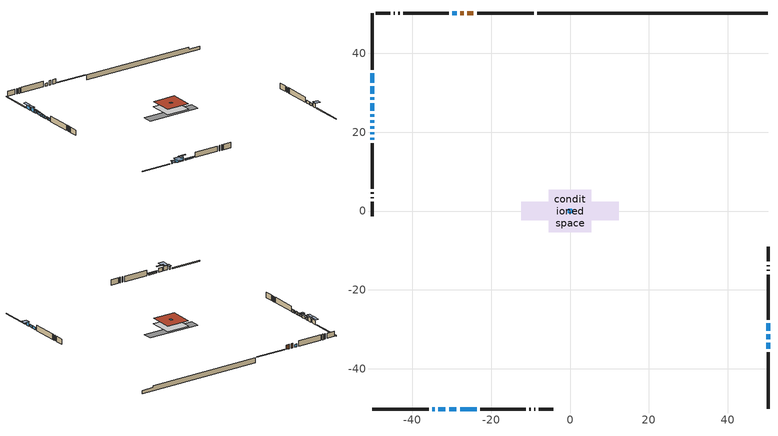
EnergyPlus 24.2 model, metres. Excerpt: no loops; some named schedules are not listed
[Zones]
conditioned space
 floor adiabatic (AdiabaticFloorConstruction): -5.35,-5.35 -5.35,5.35 5.35,5.35 5.35,-5.35 z0.92
 floor foundation (Slab1 construction): -12.31,-2.32 -12.31,2.32 12.31,2.32 12.31,-2.32 z-1.37
 wall outside (RimJoist1 construction): -9.24,50.22 -23.57,50.22 / -50.22,-50.22 -35.88,-50.22 / -50.22,50.22 -50.22,35.88 / 50.22,-50.22 50.22,-35.88 z0.92:1.22
 wall outside (AdiabaticWallConstruction 1): -24.5,50.22 -26.02,50.22 / -26.94,50.22 -27.86,50.22 z0.92:2.95
 wall outside (AdiabaticWallConstruction): -34.95,-50.22 -34.34,-50.22 z0.92:2.09; -33.41,-50.22 -31.58,-50.22 z0.92:2.95; -50.22,34.95 -50.22,32.51 / -50.22,31.58 -50.22,29.75 / 50.22,-34.95 50.22,-33.42 / -30.65,-50.22 -28.82,-50.22 z0.92:2.75; -50.22,28.83 -50.22,28.21 / -50.22,27.29 -50.22,25.46 / -50.22,24.53 -50.22,23.92 z0.92:1.99; -50.22,22.99 -50.22,22.38 / 50.22,-32.5 50.22,-31.28 / -50.22,21.45 -50.22,20.88 / -50.22,19.95 -50.22,19.49 / -50.22,18.57 -50.22,18.05 / 50.22,-30.35 50.22,-28.52 / -28.78,50.22 -29.88,50.22 z0.92:2.14; -27.9,-50.22 -23.63,-50.22 z0.92:1.38
 wall outside (Wall1 construction): -30.81,50.22 -42.29,50.22 / -22.7,-50.22 -11.22,-50.22 / -50.22,17.13 -50.22,5.65 / 50.22,-27.59 50.22,-16.12 z0.92:3.36
 wall outside (Wall2 construction): -43.22,50.22 -43.52,50.22 / -10.3,-50.22 -9.99,-50.22 / -50.22,4.72 -50.22,4.42 / 50.22,-15.19 50.22,-14.88 z0.92:3.36
 wall outside (Wall3 construction): -44.45,50.22 -44.7,50.22 / -9.06,-50.22 -8.81,-50.22 / -50.22,3.49 -50.22,3.24 / 50.22,-13.95 50.22,-13.71 z0.92:3.36
 wall outside (Wall4 construction): -45.63,50.22 -49.29,50.22 / -7.88,-50.22 -4.22,-50.22 / -50.22,2.31 -50.22,-1.35 / 50.22,-12.78 50.22,-9.12 z0.92:3.36
 wall foundation (FoundationWall1 construction): -8.31,50.22,-1.37 -8.31,50.22,0.92 44.36,50.22,0.92 44.36,50.22,0.03 50.22,50.22,0.03 50.22,50.22,-1.37
 window (WindowConstruction 12): -34.95,-50.22 -34.34,-50.22 z0.92:2.09
 window (WindowConstruction 5): -33.41,-50.22 -31.58,-50.22 z0.92:2.95
 window (WindowConstruction 6): -50.22,34.95 -50.22,32.51 z0.92:2.75
 window (WindowConstruction 7): -50.22,31.58 -50.22,29.75 z0.92:2.75
 window (WindowConstruction 8): -50.22,28.82 -50.22,28.21 z0.92:1.99
 window (WindowConstruction 9): -50.22,27.29 -50.22,25.46 z0.92:1.99
 window (WindowConstruction 10): -50.22,24.53 -50.22,23.92 z0.92:1.99
 window (WindowConstruction): 50.22,-34.95 50.22,-33.43 z0.92:2.75
 window (WindowConstruction 11): -50.22,22.99 -50.22,22.38 z0.92:2.14
 window (WindowConstruction 13): 50.22,-32.5 50.22,-31.28 z0.92:2.14
 window (WindowConstruction 14): -50.22,21.45 -50.22,20.88 z0.92:2.14
 window (WindowConstruction 15): -50.22,19.95 -50.22,19.49 z0.92:2.14
 window (WindowConstruction 16): -50.22,18.56 -50.22,18.06 z0.92:2.14
 window (WindowConstruction 1): 50.22,-30.35 50.22,-28.52 z0.92:2.14
 window (WindowConstruction 2): -28.78,50.22 -29.88,50.22 z0.92:2.14
 window (WindowConstruction 3): -30.65,-50.22 -28.82,-50.22 z0.92:2.75
 window (WindowConstruction 4): -27.89,-50.22 -23.63,-50.22 z0.92:1.38
 door (Door): -24.5,50.22 -26.02,50.22 z0.92:2.95
 door (Door 1): -26.95,50.22 -27.86,50.22 z0.92:2.95
 ceiling adiabatic (AdiabaticFloorConstruction): 5.35,-5.35 5.35,5.35 -5.35,5.35 -5.35,-5.35 z0.92
 roof outside (Roof1 construction): -5.31,5.31 -5.31,-5.31 5.31,-5.31 5.31,5.31 z3.36
 roof outside (AdiabaticRoofConstruction): 0.43,-0.43 0.43,0.43 -0.43,0.43 -0.43,-0.43 z3.36; 0.48,-0.48 0.48,0.48 -0.48,0.48 -0.48,-0.48 z3.36
 skylight (SkylightConstruction): 0.43,-0.43 0.43,0.43 -0.43,0.43 -0.43,-0.43 z3.36
 skylight (SkylightConstruction 1): 0.48,-0.48 0.48,0.48 -0.48,0.48 -0.48,-0.48 z3.36
shading: -34.04,-50.22 -35.25,-50.22 -35.25,-52.04 -34.04,-52.04 z2.39; -31.28,-50.22 -33.71,-50.22 -33.71,-53.88 -31.28,-53.88 z3.25; -50.22,31.9 -50.22,35.56 -51.43,35.56 -51.43,31.9 z3.36; -50.22,29.14 -50.22,32.19 -51.43,32.19 -51.43,29.14 z3.36; -50.22,27.6 -50.22,29.43 -50.51,29.43 -50.51,27.6 z2.6; -50.22,24.85 -50.22,27.89 -50.51,27.89 -50.51,24.85 z2.6; -50.22,23.62 -50.22,24.83 -51.74,24.83 -51.74,23.62 z2.29; 50.22,-33.13 50.22,-35.25 52.66,-35.25 52.66,-33.13 z3.05; -27.91,-50.22 -31.56,-50.22 -31.56,-50.82 -27.91,-50.82 z3.66; -23.33,-50.22 -28.19,-50.22 -28.19,-50.82 -23.33,-50.82 z1.68
[Building]
Building 1: Terrain=Suburbs
[Site:Location]
Vancouver Intl AP_BC: Latitude {deg}=49.19; Longitude {deg}=-123.18; Time Zone {hr}=-8; Elevation {m}=4; Keep Site Location Information=Yes
[Site:GroundTemperature:Shallow]
8.06451, 6.96315, 6.87495, 7.3976, 9.49575, 11.5841, 13.3946, 14.5416, 14.639, 13.7062, 11.9418, 9.91751
[Site:WaterMainsTemperature]
Calculation Method=Schedule; Temperature Schedule=mains temperature schedule
[Material] Roughness=Rough; Thermal Absorptance=0.9
Name | Thickness {m} | Conductivity {W/m-K} | Density {kg/m3} | Specific Heat {J/kg-K} | Solar Absorptance | Visible Absorptance
asphalt or fiberglass shingles | 0.00635 | 0.162714 | 1121.4 | 1465.45 | 0.4 | 0.4
asphalt or fiberglass shingles 1 | 0.00635 | 0.162714 | 1121.4 | 1465.45 | 0.7 | 0.7
concrete 4.0 in. | 0.1016 | 1.803125 | 2242.8 | 837.4 | 0.7 | 0.7
concrete 8.0 in. | 0.2032 | 1.803125 | 2242.8 | 837.4 | 0.7 | 0.7
door material | 0.04445 | 0.188738 | 512.64 | 1214.23 | 0.7 | 0.7
floor covering | 0.0127 | 0.0433444 | 54.468 | 1339.84 | 0.6 | 0.6
floor rigid ins; roof rigid ins; wall rigid ins | 0.512978 | 0.029427 | 32.04 | 1214.23 | 0.7 | 0.7
floor stud and cavity | 0.1397 | 1.75129 | 37.0049 | 1207.88 | 0.7 | 0.7
furniture material conditioned space 1 | 0.1524 | 0.115458 | 640.8 | 1214.23 | 0.6 | 0.6
gypsum board | 0.0127 | 0.160291 | 801 | 837.4 | 0.6 | 0.6
osb sheathing 0.5 in. | 0.0127 | 0.115458 | 512.64 | 1214.23 | 0.7 | 0.7
osb sheathing 0.75 in. | 0.01905 | 0.115458 | 512.64 | 1214.23 | 0.7 | 0.7
osb sheathing 2.0 in. | 0.0508 | 0.115458 | 512.64 | 1214.23 | 0.7 | 0.7
rim joist stud and cavity | 0.0508 | 0.028103 | 125.044 | 1163.47 | 0.6 | 0.6
roof stud and cavity | 0.2032 | 0.117523 | 78.34581 | 1123.46 | 0.7 | 0.7
roof stud and cavity 1 | 0.18415 | 1.7868 | 37.0049 | 1207.88 | 0.6 | 0.6
wall stud and cavity | 0.1397 | 0.0919333 | 139.0536 | 1170.24 | 0.7 | 0.7
wall stud and cavity 1 | 0.1397 | 0.117713 | 139.0536 | 1170.24 | 0.7 | 0.7
wall stud and cavity 2 | 0.1397 | 0.112697 | 139.0536 | 1170.24 | 0.7 | 0.7
wall stud and cavity 3 | 0.1397 | 0.104413 | 139.0536 | 1170.24 | 0.7 | 0.7
wall stud and cavity 4 | 0.0889 | 0.380278 | 52.3479 | 1209.89 | 0.7 | 0.7
wall stud and cavity 5 | 0.0889 | 0.391764 | 83.0341 | 1211.67 | 0.7 | 0.7
wood siding | 0.0254 | 0.102417 | 544.68 | 1172.36 | 0.4 | 0.4
wood siding 1; wood siding 2; wood siding 3 | 0.0254 | 0.102417 | 544.68 | 1172.36 | 0.7 | 0.7
[WindowMaterial:SimpleGlazingSystem]
Name | U-Factor {W/m2-K} | Solar Heat Gain Coefficient
SkylightMaterial | 8.30846 | 0.8191
SkylightMaterial 1 | 7.26496 | 0.8331
WindowMaterial | 5.65926 | 0.74
WindowMaterial 1 | 7.168475 | 0.74
WindowMaterial 10 | 5.4435 | 0.7
WindowMaterial 11 | 7.36948 | 0.71
WindowMaterial 12 | 7.3797 | 0.71
WindowMaterial 13 | 7.50177 | 0.69
WindowMaterial 14 | 7.48474 | 0.7
WindowMaterial 2 | 6.60011 | 0.78
WindowMaterial 3 | 6.58705 | 0.79
WindowMaterial 4 | 6.802244 | 0.72
WindowMaterial 5 | 7.05151 | 0.77
WindowMaterial 6 | 6.98735 | 0.78
WindowMaterial 7 | 6.72446 | 0.75
WindowMaterial 8 | 6.972584 | 0.77
WindowMaterial 9 | 7.5296 | 0.69
[Construction]
AdiabaticFloorConstruction: floor stud and cavity, floor rigid ins, osb sheathing 0.75 in., floor covering
AdiabaticRoofConstruction: asphalt or fiberglass shingles 1, roof rigid ins, osb sheathing 0.75 in., roof stud and cavity 1
AdiabaticWallConstruction: wood siding 2, wall rigid ins, wall stud and cavity 4, gypsum board
AdiabaticWallConstruction 1: wood siding 3, wall rigid ins, wall stud and cavity 4, gypsum board
Door; Door 1: door material
FoundationWall1 construction: concrete 8.0 in.
furniture construction conditioned space 1: furniture material conditioned space 1
PartitionWallConstruction: gypsum board, wall stud and cavity 5, gypsum board
RimJoist1 construction: wood siding 1, osb sheathing 2.0 in., rim joist stud and cavity
Roof1 construction: asphalt or fiberglass shingles, osb sheathing 0.75 in., roof stud and cavity, gypsum board
SkylightConstruction: SkylightMaterial
SkylightConstruction 1: SkylightMaterial 1
Slab1 construction: concrete 4.0 in.
Wall1 construction: wood siding, osb sheathing 0.5 in., wall stud and cavity, gypsum board
Wall2 construction: wood siding, osb sheathing 0.5 in., wall stud and cavity 1, gypsum board
Wall3 construction: wood siding, osb sheathing 0.5 in., wall stud and cavity 2, gypsum board
Wall4 construction: wood siding, osb sheathing 0.5 in., wall stud and cavity 3, gypsum board
WindowConstruction: WindowMaterial
WindowConstruction 1: WindowMaterial 1
WindowConstruction 10; WindowConstruction 8: WindowMaterial 7
WindowConstruction 11: WindowMaterial 9
WindowConstruction 12: WindowMaterial 10
WindowConstruction 13: WindowMaterial 11
WindowConstruction 14: WindowMaterial 12
WindowConstruction 15: WindowMaterial 13
WindowConstruction 16: WindowMaterial 14
WindowConstruction 2: WindowMaterial 2
WindowConstruction 3; WindowConstruction 7: WindowMaterial 3
WindowConstruction 4: WindowMaterial 4
WindowConstruction 5: WindowMaterial 5
WindowConstruction 6: WindowMaterial 6
WindowConstruction 9: WindowMaterial 8
[Zone]
conditioned space: Multiplier=1; Volume {m3}=575.7; Part of Total Floor Area=Yes
[Space]
conditioned space 1: Zone=conditioned space; Volume {m3}=575.7
[SurfaceProperty:ExposedFoundationPerimeter]
Slab1: Exposed Perimeter Calculation Method=TotalExposedPerimeter; Total Exposed Perimeter {m}=58.523
[InternalMass] Zone or ZoneList=conditioned space; Space or SpaceList=conditioned space 1
Name | Construction | Surface Area {m2}
furniture mass conditioned space 1 | furniture construction conditioned space 1 | 91.4404
partition wall mass | PartitionWallConstruction | 228.601
[Lights]
interior lighting: Zone or ZoneList or Space or SpaceList=conditioned space 1; Schedule=interior lighting schedule; Design Level Calculation Method=LightingLevel; Lighting Level {W}=343.2; Return Air Fraction=0; Fraction Radiant=0.6; Fraction Visible=0.2; Fraction Replaceable=1
[People]
occupants: Zone or ZoneList or Space or SpaceList=conditioned space 1; Number of People Schedule=occupants schedule; Number of People Calculation Method=People; Number of People=3; Fraction Radiant=0.314171; Sensible Heat Fraction=0.56303; Activity Level Schedule=occupants activity schedule; Carbon Dioxide Generation Rate {m3/s-W}=0; Enable ASHRAE 55 Comfort Warnings=No; Mean Radiant Temperature Calculation Type=EnclosureAveraged
[ElectricEquipment] Zone or ZoneList or Space or SpaceList=conditioned space 1; Design Level Calculation Method=EquipmentLevel
Name | Schedule | Design Level {W} | Fraction Latent | Fraction Radiant | Fraction Lost
clothes dryer | clothes dryer schedule | 140.772 | 0.015 | 0.081 | 0.85
clothes washer | clothes washer schedule | 32.1985 | 0.03 | 0.162 | 0.7
cooking range | cooking range schedule | 215.147 | 0.08 | 0.432 | 0.2
dishwasher | dishwasher schedule | 66.8632 | 0.3 | 0.18 | 0.4
fridge | fridge schedule | 72.9452 | 0 | 0.6 | 0
mech vent bath fan 0 | mech vent bath fan 0 schedule | 50.2 | 0 | 0 | 1
mech vent house fan | mech vent house fan schedule | 0 | 0 | 0 | 1
mech vent house fan cfis | mech vent house fan cfis schedule | 0 | 0 | 0 | 0
mech vent range fan 0 | mech vent range fan 0 schedule | 57 | 0 | 0 | 1
misc plug loads | misc plug loads schedule | 494.7 | 0.045 | 0.513 | 0.1
whole house fan | Always On Discrete | 0 | 0 | 0 | 1
[OtherEquipment] Zone or ZoneList or Space or SpaceList=conditioned space 1; Design Level Calculation Method=EquipmentLevel
Name | Fuel Type | Schedule | Design Level {W} | Fraction Latent | Fraction Radiant | Fraction Lost
clothes dryer 1 | Electricity | clothes dryer schedule | 0 | 0.015 | 0.081 | 0.85
cooking range 1 | Electricity | cooking range schedule | 0 | 0.08 | 0.432 | 0.2
general water use latent | None | general water use schedule | 62.594 | 1 | 0 | 0
general water use sensible | None | general water use schedule | -61.6891 | 0 | 0.6 | 0
mech vent house fan latent load | None | Always On Discrete | 0 | 1 | 0 | 0
mech vent house fan sensible load | None | Always On Discrete | 0 | 0 | 0 | 0
water heater energy adjustment1 | NaturalGas | Always On Discrete | 0.01 | 0 | 0 | 1
[ZoneInfiltration:DesignFlowRate] Zone or ZoneList or Space or SpaceList=conditioned space 1; Schedule=Always On Discrete; Design Flow Rate Calculation Method=Flow/Zone; Design Flow Rate {m3/s}=0
infil flow; natural vent flow; whole house fan flow
[Foundation:Kiva]
Foundation Kiva 1: Initial Indoor Air Temperature {C}=18; Wall Height Above Grade {m}=0.919978; Wall Depth Below Slab {m}=0.2032
[Foundation:Kiva:Settings]
Soil Conductivity {W/m-K}=0.849921; Soil Density {kg/m3}=1842.3; Soil Specific Heat {J/kg-K}=418.7; Ground Solar Absorptivity=0.9; Ground Thermal Absorptivity=0.9; Ground Surface Roughness {m}=0.03; Far-Field Width {m}=40; Deep-Ground Boundary Condition=ZeroFlux; Deep-Ground Depth {m}=40; Minimum Cell Dimension {m}=0.2; Maximum Cell Growth Coefficient=3; Simulation Timestep=Timestep
[Exterior:Lights]
exterior lighting: Schedule=exterior lighting schedule; Design Level {W}=75.6
[Schedule:Week:Daily]
interior lighting schedule Week Rule - Jan1-Jan27: interior lighting schedule day, interior lighting schedule day, interior lighting schedule day, interior lighting schedule day, interior lighting schedule day, interior lighting schedule day, interior lighting schedule day, interior lighting schedule default day, interior lighting schedule default day, interior lighting schedule default day, interior lighting schedule default day, interior lighting schedule default day
interior lighting schedule Week Rule - Jan28-Feb3: interior lighting schedule day, interior lighting schedule day, interior lighting schedule day, interior lighting schedule day, interior lighting schedule day 1, interior lighting schedule day 1, interior lighting schedule day 1, interior lighting schedule default day, interior lighting schedule default day, interior lighting schedule default day, interior lighting schedule default day, interior lighting schedule default day
interior lighting schedule Week Rule - Feb4-Feb24: interior lighting schedule day 1, interior lighting schedule day 1, interior lighting schedule day 1, interior lighting schedule day 1, interior lighting schedule day 1, interior lighting schedule day 1, interior lighting schedule day 1, interior lighting schedule default day, interior lighting schedule default day, interior lighting schedule default day, interior lighting schedule default day, interior lighting schedule default day
interior lighting schedule Week Rule - Feb25-Mar3: interior lighting schedule day 1, interior lighting schedule day 1, interior lighting schedule day 1, interior lighting schedule day 1, interior lighting schedule day 2, interior lighting schedule day 2, interior lighting schedule day 2, interior lighting schedule default day, interior lighting schedule default day, interior lighting schedule default day, interior lighting schedule default day, interior lighting schedule default day
interior lighting schedule Week Rule - Mar4-Mar31: interior lighting schedule day 2, interior lighting schedule day 2, interior lighting schedule day 2, interior lighting schedule day 2, interior lighting schedule day 2, interior lighting schedule day 2, interior lighting schedule day 2, interior lighting schedule default day, interior lighting schedule default day, interior lighting schedule default day, interior lighting schedule default day, interior lighting schedule default day
interior lighting schedule Week Rule - Apr1-Apr28: interior lighting schedule day 3, interior lighting schedule day 3, interior lighting schedule day 3, interior lighting schedule day 3, interior lighting schedule day 3, interior lighting schedule day 3, interior lighting schedule day 3, interior lighting schedule default day, interior lighting schedule default day, interior lighting schedule default day, interior lighting schedule default day, interior lighting schedule default day
interior lighting schedule Week Rule - Apr29-May5: interior lighting schedule day 3, interior lighting schedule day 3, interior lighting schedule day 4, interior lighting schedule day 4, interior lighting schedule day 4, interior lighting schedule day 4, interior lighting schedule day 4, interior lighting schedule default day, interior lighting schedule default day, interior lighting schedule default day, interior lighting schedule default day, interior lighting schedule default day
interior lighting schedule Week Rule - May6-May26: interior lighting schedule day 4, interior lighting schedule day 4, interior lighting schedule day 4, interior lighting schedule day 4, interior lighting schedule day 4, interior lighting schedule day 4, interior lighting schedule day 4, interior lighting schedule default day, interior lighting schedule default day, interior lighting schedule default day, interior lighting schedule default day, interior lighting schedule default day
interior lighting schedule Week Rule - May27-Jun2: interior lighting schedule day 4, interior lighting schedule day 4, interior lighting schedule day 4, interior lighting schedule day 4, interior lighting schedule day 4, interior lighting schedule day 5, interior lighting schedule day 5, interior lighting schedule default day, interior lighting schedule default day, interior lighting schedule default day, interior lighting schedule default day, interior lighting schedule default day
interior lighting schedule Week Rule - Jun3-Jun30: interior lighting schedule day 5, interior lighting schedule day 5, interior lighting schedule day 5, interior lighting schedule day 5, interior lighting schedule day 5, interior lighting schedule day 5, interior lighting schedule day 5, interior lighting schedule default day, interior lighting schedule default day, interior lighting schedule default day, interior lighting schedule default day, interior lighting schedule default day
interior lighting schedule Week Rule - Jul1-Jul28: interior lighting schedule day 6, interior lighting schedule day 6, interior lighting schedule day 6, interior lighting schedule day 6, interior lighting schedule day 6, interior lighting schedule day 6, interior lighting schedule day 6, interior lighting schedule default day, interior lighting schedule default day, interior lighting schedule default day, interior lighting schedule default day, interior lighting schedule default day
interior lighting schedule Week Rule - Jul29-Aug4: interior lighting schedule day 6, interior lighting schedule day 6, interior lighting schedule day 6, interior lighting schedule day 7, interior lighting schedule day 7, interior lighting schedule day 7, interior lighting schedule day 7, interior lighting schedule default day, interior lighting schedule default day, interior lighting schedule default day, interior lighting schedule default day, interior lighting schedule default day
interior lighting schedule Week Rule - Aug5-Aug25: interior lighting schedule day 7, interior lighting schedule day 7, interior lighting schedule day 7, interior lighting schedule day 7, interior lighting schedule day 7, interior lighting schedule day 7, interior lighting schedule day 7, interior lighting schedule default day, interior lighting schedule default day, interior lighting schedule default day, interior lighting schedule default day, interior lighting schedule default day
interior lighting schedule Week Rule - Aug26-Sep1: interior lighting schedule day 7, interior lighting schedule day 7, interior lighting schedule day 7, interior lighting schedule day 7, interior lighting schedule day 7, interior lighting schedule day 7, interior lighting schedule day 8, interior lighting schedule default day, interior lighting schedule default day, interior lighting schedule default day, interior lighting schedule default day, interior lighting schedule default day
interior lighting schedule Week Rule - Sep2-Sep29: interior lighting schedule day 8, interior lighting schedule day 8, interior lighting schedule day 8, interior lighting schedule day 8, interior lighting schedule day 8, interior lighting schedule day 8, interior lighting schedule day 8, interior lighting schedule default day, interior lighting schedule default day, interior lighting schedule default day, interior lighting schedule default day, interior lighting schedule default day
interior lighting schedule Week Rule - Sep30-Oct6: interior lighting schedule day 8, interior lighting schedule day 9, interior lighting schedule day 9, interior lighting schedule day 9, interior lighting schedule day 9, interior lighting schedule day 9, interior lighting schedule day 9, interior lighting schedule default day, interior lighting schedule default day, interior lighting schedule default day, interior lighting schedule default day, interior lighting schedule default day
interior lighting schedule Week Rule - Oct7-Oct27: interior lighting schedule day 9, interior lighting schedule day 9, interior lighting schedule day 9, interior lighting schedule day 9, interior lighting schedule day 9, interior lighting schedule day 9, interior lighting schedule day 9, interior lighting schedule default day, interior lighting schedule default day, interior lighting schedule default day, interior lighting schedule default day, interior lighting schedule default day
interior lighting schedule Week Rule - Oct28-Nov3: interior lighting schedule day 9, interior lighting schedule day 9, interior lighting schedule day 9, interior lighting schedule day 9, interior lighting schedule day 10, interior lighting schedule day 10, interior lighting schedule day 10, interior lighting schedule default day, interior lighting schedule default day, interior lighting schedule default day, interior lighting schedule default day, interior lighting schedule default day
interior lighting schedule Week Rule - Nov4-Nov24: interior lighting schedule day 10, interior lighting schedule day 10, interior lighting schedule day 10, interior lighting schedule day 10, interior lighting schedule day 10, interior lighting schedule day 10, interior lighting schedule day 10, interior lighting schedule default day, interior lighting schedule default day, interior lighting schedule default day, interior lighting schedule default day, interior lighting schedule default day
interior lighting schedule Week Rule - Nov25-Dec1: interior lighting schedule day 10, interior lighting schedule day 10, interior lighting schedule day 10, interior lighting schedule day 10, interior lighting schedule day 10, interior lighting schedule day 10, interior lighting schedule day 11, interior lighting schedule default day, interior lighting schedule default day, interior lighting schedule default day, interior lighting schedule default day, interior lighting schedule default day
interior lighting schedule Week Rule - Dec2-Dec31: interior lighting schedule day 11, interior lighting schedule day 11, interior lighting schedule day 11, interior lighting schedule day 11, interior lighting schedule day 11, interior lighting schedule day 11, interior lighting schedule day 11, interior lighting schedule default day, interior lighting schedule default day, interior lighting schedule default day, interior lighting schedule default day, interior lighting schedule default day
occupants schedule Week Rule - Jan1-Dec31: occupants schedule day, occupants schedule day, occupants schedule day, occupants schedule day, occupants schedule day, occupants schedule day, occupants schedule day, occupants schedule default day, occupants schedule default day, occupants schedule default day, occupants schedule default day, occupants schedule default day
clothes dryer schedule Week Rule - Jan1-Dec31: clothes dryer schedule day, clothes dryer schedule day, clothes dryer schedule day, clothes dryer schedule day, clothes dryer schedule day, clothes dryer schedule day, clothes dryer schedule day, clothes dryer schedule default day, clothes dryer schedule default day, clothes dryer schedule default day, clothes dryer schedule default day, clothes dryer schedule default day
clothes washer schedule Week Rule - Jan1-Dec31: clothes washer schedule day, clothes washer schedule day, clothes washer schedule day, clothes washer schedule day, clothes washer schedule day, clothes washer schedule day, clothes washer schedule day, clothes washer schedule default day, clothes washer schedule default day, clothes washer schedule default day, clothes washer schedule default day, clothes washer schedule default day
cooking range schedule Week Rule - Jan1-Dec31: cooking range schedule day, cooking range schedule day, cooking range schedule day, cooking range schedule day, cooking range schedule day, cooking range schedule day, cooking range schedule day, cooking range schedule default day, cooking range schedule default day, cooking range schedule default day, cooking range schedule default day, cooking range schedule default day
dishwasher schedule Week Rule - Jan1-Dec31: dishwasher schedule day, dishwasher schedule day, dishwasher schedule day, dishwasher schedule day, dishwasher schedule day, dishwasher schedule day, dishwasher schedule day, dishwasher schedule default day, dishwasher schedule default day, dishwasher schedule default day, dishwasher schedule default day, dishwasher schedule default day
mech vent bath fan 0 schedule Week Rule - Jan1-Dec31: mech vent bath fan 0 schedule day, mech vent bath fan 0 schedule day, mech vent bath fan 0 schedule day, mech vent bath fan 0 schedule day, mech vent bath fan 0 schedule day, mech vent bath fan 0 schedule day, mech vent bath fan 0 schedule day, mech vent bath fan 0 schedule default day, mech vent bath fan 0 schedule default day, mech vent bath fan 0 schedule default day, mech vent bath fan 0 schedule default day, mech vent bath fan 0 schedule default day
mech vent range fan 0 schedule Week Rule - Jan1-Dec31: mech vent range fan 0 schedule day, mech vent range fan 0 schedule day, mech vent range fan 0 schedule day, mech vent range fan 0 schedule day, mech vent range fan 0 schedule day, mech vent range fan 0 schedule day, mech vent range fan 0 schedule day, mech vent range fan 0 schedule default day, mech vent range fan 0 schedule default day, mech vent range fan 0 schedule default day, mech vent range fan 0 schedule default day, mech vent range fan 0 schedule default day
misc plug loads schedule Week Rule - Jan1-Dec31: misc plug loads schedule day, misc plug loads schedule day, misc plug loads schedule day, misc plug loads schedule day, misc plug loads schedule day, misc plug loads schedule day, misc plug loads schedule day, misc plug loads schedule default day, misc plug loads schedule default day, misc plug loads schedule default day, misc plug loads schedule default day, misc plug loads schedule default day
general water use schedule Week Rule - Jan1-Dec31: general water use schedule day, general water use schedule day, general water use schedule day, general water use schedule day, general water use schedule day, general water use schedule day, general water use schedule day, general water use schedule default day, general water use schedule default day, general water use schedule default day, general water use schedule default day, general water use schedule default day
exterior lighting schedule Week Rule - Jan1-Jan27: exterior lighting schedule day, exterior lighting schedule day, exterior lighting schedule day, exterior lighting schedule day, exterior lighting schedule day, exterior lighting schedule day, exterior lighting schedule day, exterior lighting schedule default day, exterior lighting schedule default day, exterior lighting schedule default day, exterior lighting schedule default day, exterior lighting schedule default day
exterior lighting schedule Week Rule - Jan28-Feb3: exterior lighting schedule day, exterior lighting schedule day, exterior lighting schedule day, exterior lighting schedule day, exterior lighting schedule day 1, exterior lighting schedule day 1, exterior lighting schedule day 1, exterior lighting schedule default day, exterior lighting schedule default day, exterior lighting schedule default day, exterior lighting schedule default day, exterior lighting schedule default day
exterior lighting schedule Week Rule - Feb4-Feb24: exterior lighting schedule day 1, exterior lighting schedule day 1, exterior lighting schedule day 1, exterior lighting schedule day 1, exterior lighting schedule day 1, exterior lighting schedule day 1, exterior lighting schedule day 1, exterior lighting schedule default day, exterior lighting schedule default day, exterior lighting schedule default day, exterior lighting schedule default day, exterior lighting schedule default day
exterior lighting schedule Week Rule - Feb25-Mar3: exterior lighting schedule day 1, exterior lighting schedule day 1, exterior lighting schedule day 1, exterior lighting schedule day 1, exterior lighting schedule day 2, exterior lighting schedule day 2, exterior lighting schedule day 2, exterior lighting schedule default day, exterior lighting schedule default day, exterior lighting schedule default day, exterior lighting schedule default day, exterior lighting schedule default day
exterior lighting schedule Week Rule - Mar4-Mar31: exterior lighting schedule day 2, exterior lighting schedule day 2, exterior lighting schedule day 2, exterior lighting schedule day 2, exterior lighting schedule day 2, exterior lighting schedule day 2, exterior lighting schedule day 2, exterior lighting schedule default day, exterior lighting schedule default day, exterior lighting schedule default day, exterior lighting schedule default day, exterior lighting schedule default day
exterior lighting schedule Week Rule - Apr1-Apr28: exterior lighting schedule day 3, exterior lighting schedule day 3, exterior lighting schedule day 3, exterior lighting schedule day 3, exterior lighting schedule day 3, exterior lighting schedule day 3, exterior lighting schedule day 3, exterior lighting schedule default day, exterior lighting schedule default day, exterior lighting schedule default day, exterior lighting schedule default day, exterior lighting schedule default day
exterior lighting schedule Week Rule - Apr29-May5: exterior lighting schedule day 3, exterior lighting schedule day 3, exterior lighting schedule day 4, exterior lighting schedule day 4, exterior lighting schedule day 4, exterior lighting schedule day 4, exterior lighting schedule day 4, exterior lighting schedule default day, exterior lighting schedule default day, exterior lighting schedule default day, exterior lighting schedule default day, exterior lighting schedule default day
exterior lighting schedule Week Rule - May6-May26: exterior lighting schedule day 4, exterior lighting schedule day 4, exterior lighting schedule day 4, exterior lighting schedule day 4, exterior lighting schedule day 4, exterior lighting schedule day 4, exterior lighting schedule day 4, exterior lighting schedule default day, exterior lighting schedule default day, exterior lighting schedule default day, exterior lighting schedule default day, exterior lighting schedule default day
exterior lighting schedule Week Rule - May27-Jun2: exterior lighting schedule day 4, exterior lighting schedule day 4, exterior lighting schedule day 4, exterior lighting schedule day 4, exterior lighting schedule day 4, exterior lighting schedule day 5, exterior lighting schedule day 5, exterior lighting schedule default day, exterior lighting schedule default day, exterior lighting schedule default day, exterior lighting schedule default day, exterior lighting schedule default day
exterior lighting schedule Week Rule - Jun3-Jun30: exterior lighting schedule day 5, exterior lighting schedule day 5, exterior lighting schedule day 5, exterior lighting schedule day 5, exterior lighting schedule day 5, exterior lighting schedule day 5, exterior lighting schedule day 5, exterior lighting schedule default day, exterior lighting schedule default day, exterior lighting schedule default day, exterior lighting schedule default day, exterior lighting schedule default day
exterior lighting schedule Week Rule - Jul1-Jul28: exterior lighting schedule day 6, exterior lighting schedule day 6, exterior lighting schedule day 6, exterior lighting schedule day 6, exterior lighting schedule day 6, exterior lighting schedule day 6, exterior lighting schedule day 6, exterior lighting schedule default day, exterior lighting schedule default day, exterior lighting schedule default day, exterior lighting schedule default day, exterior lighting schedule default day
exterior lighting schedule Week Rule - Jul29-Aug4: exterior lighting schedule day 6, exterior lighting schedule day 6, exterior lighting schedule day 6, exterior lighting schedule day 7, exterior lighting schedule day 7, exterior lighting schedule day 7, exterior lighting schedule day 7, exterior lighting schedule default day, exterior lighting schedule default day, exterior lighting schedule default day, exterior lighting schedule default day, exterior lighting schedule default day
exterior lighting schedule Week Rule - Aug5-Aug25: exterior lighting schedule day 7, exterior lighting schedule day 7, exterior lighting schedule day 7, exterior lighting schedule day 7, exterior lighting schedule day 7, exterior lighting schedule day 7, exterior lighting schedule day 7, exterior lighting schedule default day, exterior lighting schedule default day, exterior lighting schedule default day, exterior lighting schedule default day, exterior lighting schedule default day
exterior lighting schedule Week Rule - Aug26-Sep1: exterior lighting schedule day 7, exterior lighting schedule day 7, exterior lighting schedule day 7, exterior lighting schedule day 7, exterior lighting schedule day 7, exterior lighting schedule day 7, exterior lighting schedule day 8, exterior lighting schedule default day, exterior lighting schedule default day, exterior lighting schedule default day, exterior lighting schedule default day, exterior lighting schedule default day
exterior lighting schedule Week Rule - Sep2-Sep29: exterior lighting schedule day 8, exterior lighting schedule day 8, exterior lighting schedule day 8, exterior lighting schedule day 8, exterior lighting schedule day 8, exterior lighting schedule day 8, exterior lighting schedule day 8, exterior lighting schedule default day, exterior lighting schedule default day, exterior lighting schedule default day, exterior lighting schedule default day, exterior lighting schedule default day
exterior lighting schedule Week Rule - Sep30-Oct6: exterior lighting schedule day 8, exterior lighting schedule day 9, exterior lighting schedule day 9, exterior lighting schedule day 9, exterior lighting schedule day 9, exterior lighting schedule day 9, exterior lighting schedule day 9, exterior lighting schedule default day, exterior lighting schedule default day, exterior lighting schedule default day, exterior lighting schedule default day, exterior lighting schedule default day
exterior lighting schedule Week Rule - Oct7-Oct27: exterior lighting schedule day 9, exterior lighting schedule day 9, exterior lighting schedule day 9, exterior lighting schedule day 9, exterior lighting schedule day 9, exterior lighting schedule day 9, exterior lighting schedule day 9, exterior lighting schedule default day, exterior lighting schedule default day, exterior lighting schedule default day, exterior lighting schedule default day, exterior lighting schedule default day
[Schedule:Year]
interior lighting schedule: interior lighting schedule Week Rule - Jan1-Jan27, 1, 1, 1, 27, interior lighting schedule Week Rule - Jan28-Feb3, 1, 28, 2, 3, interior lighting schedule Week Rule - Feb4-Feb24, 2, 4, 2, 24, interior lighting schedule Week Rule - Feb25-Mar3, 2, 25, 3, 3, interior lighting schedule Week Rule - Mar4-Mar31, 3, 4, 3, 31, interior lighting schedule Week Rule - Apr1-Apr28, 4, 1, 4, 28, interior lighting schedule Week Rule - Apr29-May5, 4, 29, 5, 5, interior lighting schedule Week Rule - May6-May26, 5, 6, 5, 26, interior lighting schedule Week Rule - May27-Jun2, 5, 27, 6, 2, interior lighting schedule Week Rule - Jun3-Jun30, 6, 3, 6, 30, interior lighting schedule Week Rule - Jul1-Jul28, 7, 1, 7, 28, interior lighting schedule Week Rule - Jul29-Aug4, 7, 29, 8, 4, interior lighting schedule Week Rule - Aug5-Aug25, 8, 5, 8, 25, interior lighting schedule Week Rule - Aug26-Sep1, 8, 26, 9, 1, interior lighting schedule Week Rule - Sep2-Sep29, 9, 2, 9, 29, interior lighting schedule Week Rule - Sep30-Oct6, 9, 30, 10, 6, interior lighting schedule Week Rule - Oct7-Oct27, 10, 7, 10, 27, interior lighting schedule Week Rule - Oct28-Nov3, 10, 28, 11, 3, interior lighting schedule Week Rule - Nov4-Nov24, 11, 4, 11, 24, interior lighting schedule Week Rule - Nov25-Dec1, 11, 25, 12, 1, interior lighting schedule Week Rule - Dec2-Dec31, 12, 2, 12, 31
occupants schedule: occupants schedule Week Rule - Jan1-Dec31, 1, 1, 12, 31
clothes dryer schedule: clothes dryer schedule Week Rule - Jan1-Dec31, 1, 1, 12, 31
clothes washer schedule: clothes washer schedule Week Rule - Jan1-Dec31, 1, 1, 12, 31
cooking range schedule: cooking range schedule Week Rule - Jan1-Dec31, 1, 1, 12, 31
dishwasher schedule: dishwasher schedule Week Rule - Jan1-Dec31, 1, 1, 12, 31
mech vent bath fan 0 schedule: mech vent bath fan 0 schedule Week Rule - Jan1-Dec31, 1, 1, 12, 31
mech vent range fan 0 schedule: mech vent range fan 0 schedule Week Rule - Jan1-Dec31, 1, 1, 12, 31
misc plug loads schedule: misc plug loads schedule Week Rule - Jan1-Dec31, 1, 1, 12, 31
general water use schedule: general water use schedule Week Rule - Jan1-Dec31, 1, 1, 12, 31
exterior lighting schedule: exterior lighting schedule Week Rule - Jan1-Jan27, 1, 1, 1, 27, exterior lighting schedule Week Rule - Jan28-Feb3, 1, 28, 2, 3, exterior lighting schedule Week Rule - Feb4-Feb24, 2, 4, 2, 24, exterior lighting schedule Week Rule - Feb25-Mar3, 2, 25, 3, 3, exterior lighting schedule Week Rule - Mar4-Mar31, 3, 4, 3, 31, exterior lighting schedule Week Rule - Apr1-Apr28, 4, 1, 4, 28, exterior lighting schedule Week Rule - Apr29-May5, 4, 29, 5, 5, exterior lighting schedule Week Rule - May6-May26, 5, 6, 5, 26, exterior lighting schedule Week Rule - May27-Jun2, 5, 27, 6, 2, exterior lighting schedule Week Rule - Jun3-Jun30, 6, 3, 6, 30, exterior lighting schedule Week Rule - Jul1-Jul28, 7, 1, 7, 28, exterior lighting schedule Week Rule - Jul29-Aug4, 7, 29, 8, 4, exterior lighting schedule Week Rule - Aug5-Aug25, 8, 5, 8, 25, exterior lighting schedule Week Rule - Aug26-Sep1, 8, 26, 9, 1, exterior lighting schedule Week Rule - Sep2-Sep29, 9, 2, 9, 29, exterior lighting schedule Week Rule - Sep30-Oct6, 9, 30, 10, 6, exterior lighting schedule Week Rule - Oct7-Oct27, 10, 7, 10, 27, exterior lighting schedule Week Rule - Oct28-Nov3, 10, 28, 11, 3, exterior lighting schedule Week Rule - Nov4-Nov24, 11, 4, 11, 24, exterior lighting schedule Week Rule - Nov25-Dec1, 11, 25, 12, 1, exterior lighting schedule Week Rule - Dec2-Dec31, 12, 2, 12, 31
[Schedule:Constant]
Name | Hourly Value
occupants activity schedule | 117.228
fridge schedule | 0
mech vent house fan schedule; mech vent house fan cfis schedule; Always On Discrete | 1
[Schedule:Compact]
mains temperature schedule: Through: 01/01, For: AllDays, Until: 24:00, 11.375, Through: 01/02, For: AllDays, Until: 24:00, 11.3367, Through: 01/03, For: AllDays, Until: 24:00, 11.2994, Through: 01/04, For: AllDays, Until: 24:00, 11.2628, Through: 01/05, For: AllDays, Until: 24:00, 11.2267, Through: 01/06, For: AllDays, Until: 24:00, 11.1917, Through: 01/07, For: AllDays, Until: 24:00, 11.1578, Through: 01/08, For: AllDays, Until: 24:00, 11.1244, Through: 01/09, For: AllDays, Until: 24:00, 11.0917, Through: 01/10, For: AllDays, Until: 24:00, 11.06, Through: 01/11, For: AllDays, Until: 24:00, 11.0289, Through: 01/12, For: AllDays, Until: 24:00, 10.9989, Through: 01/13, For: AllDays, Until: 24:00, 10.97, Through: 01/14, For: AllDays, Until: 24:00, 10.9417, Through: 01/15, For: AllDays, Until: 24:00, 10.9139, Through: 01/16, For: AllDays, Until: 24:00, 10.8878, Through: 01/17, For: AllDays, Until: 24:00, 10.8622, Through: 01/18, For: AllDays, Until: 24:00, 10.8372, Through: 01/19, For: AllDays, Until: 24:00, 10.8133, Through: 01/20, For: AllDays, Until: 24:00, 10.7906, Through: 01/21, For: AllDays, Until: 24:00, 10.7683, Through: 01/22, For: AllDays, Until: 24:00, 10.7478, Through: 01/23, For: AllDays, Until: 24:00, 10.7272, Through: 01/24, For: AllDays, Until: 24:00, 10.7083, Through: 01/25, For: AllDays, Until: 24:00, 10.69, Through: 01/26, For: AllDays, Until: 24:00, 10.6728, Through: 01/27, For: AllDays, Until: 24:00, 10.6567, Through: 01/28, For: AllDays, Until: 24:00, 10.6411, Through: 01/29, For: AllDays, Until: 24:00, 10.6267, Through: 01/30, For: AllDays, Until: 24:00, 10.6133, Through: 01/31, For: AllDays, Until: 24:00, 10.6011, Through: 02/01, For: AllDays, Until: 24:00, 10.59, Through: 02/02, For: AllDays, Until: 24:00, 10.5794, Through: 02/03, For: AllDays, Until: 24:00, 10.57, Through: 02/04, For: AllDays, Until: 24:00, 10.5617, Through: 02/05, For: AllDays, Until: 24:00, 10.5539, Through: 02/06, For: AllDays, Until: 24:00, 10.5478, Through: 02/07, For: AllDays, Until: 24:00, 10.5422, Through: 02/08, For: AllDays, Until: 24:00, 10.5378, Through: 02/09, For: AllDays, Until: 24:00, 10.5339, Through: 02/10, For: AllDays, Until: 24:00, 10.5317, Through: 02/11, For: AllDays, Until: 24:00, 10.53, Through: 02/12, For: AllDays, Until: 24:00, 10.53, Through: 02/13, For: AllDays, Until: 24:00, 10.5306, Through: 02/14, For: AllDays, Until: 24:00, 10.5317, Through: 02/15, For: AllDays, Until: 24:00, 10.5344, Through: 02/16, For: AllDays, Until: 24:00, 10.5378, Through: 02/17, For: AllDays, Until: 24:00, 10.5428, Through: 02/18, For: AllDays, Until: 24:00, 10.5483, Through: 02/19, For: AllDays, Until: 24:00, 10.5544, Through: 02/20, For: AllDays, Until: 24:00, 10.5622, Through: 02/21, For: AllDays, Until: 24:00, 10.5706, Through: 02/22, For: AllDays, Until: 24:00, 10.5806, Through: 02/23, For: AllDays, Until: 24:00, 10.5911, Through: 02/24, For: AllDays, Until: 24:00, 10.6022, Through: 02/25, For: AllDays, Until: 24:00, 10.615, Through: 02/26, For: AllDays, Until: 24:00, 10.6283, Through: 02/27, For: AllDays, Until: 24:00, 10.6428, Through: 02/28, For: AllDays, Until: 24:00, 10.6583, Through: 03/01, For: AllDays, Until: 24:00, 10.6744, Through: 03/02, For: AllDays, Until: 24:00, 10.6917, Through: 03/03, For: AllDays, Until: 24:00, 10.71, Through: 03/04, For: AllDays, Until: 24:00, 10.7294, Through: 03/05, For: AllDays, Until: 24:00, 10.7494, Through: 03/06, For: AllDays, Until: 24:00, 10.7706, Through: 03/07, For: AllDays, Until: 24:00, 10.7928, Through: 03/08, For: AllDays, Until: 24:00, 10.8161, Through: 03/09, For: AllDays, Until: 24:00, 10.84, Through: 03/10, For: AllDays, Until: 24:00, 10.8644, Through: 03/11, For: AllDays, Until: 24:00, 10.8906, Through: 03/12, For: AllDays, Until: 24:00, 10.9167, Through: 03/13, For: AllDays, Until: 24:00, 10.9444, Through: 03/14, For: AllDays, Until: 24:00, 10.9728, Through: 03/15, For: AllDays, Until: 24:00, 11.0022, Through: 03/16, For: AllDays, Until: 24:00, 11.0322, Through: 03/17, For: AllDays, Until: 24:00, 11.0633, Through: 03/18, For: AllDays, Until: 24:00, 11.095, Through: 03/19, For: AllDays, Until: 24:00, 11.1278, Through: 03/20, For: AllDays, Until: 24:00, 11.1611, Through: 03/21, For: AllDays, Until: 24:00, 11.1956, Through: 03/22, For: AllDays, Until: 24:00, 11.2306, Through: 03/23, For: AllDays, Until: 24:00, 11.2667, Through: 03/24, For: AllDays, Until: 24:00, 11.3033, Through: 03/25, For: AllDays, Until: 24:00, 11.3406, Through: 03/26, For: AllDays, Until: 24:00, 11.3789, Through: 03/27, For: AllDays, Until: 24:00, 11.4178, Through: 03/28, For: AllDays, Until: 24:00, 11.4572, Through: 03/29, For: AllDays, Until: 24:00, 11.4978, Through: 03/30, For: AllDays, Until: 24:00, 11.5389, Through: 03/31, For: AllDays, Until: 24:00, 11.5811, Through: 04/01, For: AllDays, Until: 24:00, 11.6233, Through: 04/02, For: AllDays, Until: 24:00, 11.6667, Through: 04/03, For: AllDays, Until: 24:00, 11.7106, Through: 04/04, For: AllDays, Until: 24:00, 11.755, Through: 04/05, For: AllDays, Until: 24:00, 11.8006, Through: 04/06, For: AllDays, Until: 24:00, 11.8461, Through: 04/07, For: AllDays, Until: 24:00, 11.8928, Through: 04/08, For: AllDays, Until: 24:00, 11.9394, Through: 04/09, For: AllDays, Until: 24:00, 11.9872, Through: 04/10, For: AllDays, Until: 24:00, 12.0356, Through: 04/11, For: AllDays, Until: 24:00, 12.0844, Through: 04/12, For: AllDays, Until: 24:00, 12.1333, Through: 04/13, For: AllDays, Until: 24:00, 12.1833, Through: 04/14, For: AllDays, Until: 24:00, 12.2339, Through: 04/15, For: AllDays, Until: 24:00, 12.2844, Through: 04/16, For: AllDays, Until: 24:00, 12.3361, Through: 04/17, For: AllDays, Until: 24:00, 12.3878, Through: 04/18, For: AllDays, Until: 24:00, 12.44, Through: 04/19, For: AllDays, Until: 24:00, 12.4928, Through: 04/20, For: AllDays, Until: 24:00, 12.5456, Through: 04/21, For: AllDays, Until: 24:00, 12.5994, Through: 04/22, For: AllDays, Until: 24:00, 12.6533, Through: 04/23, For: AllDays, Until: 24:00, 12.7072, Through: 04/24, For: AllDays, Until: 24:00, 12.7622, Through: 04/25, For: AllDays, Until: 24:00, 12.8172, Through: 04/26, For: AllDays, Until: 24:00, 12.8722, Through: 04/27, For: AllDays, Until: 24:00, 12.9278, Through: 04/28, For: AllDays, Until: 24:00, 12.9839, Through: 04/29, For: AllDays, Until: 24:00, 13.04, Through: 04/30, For: AllDays, Until: 24:00, 13.0961, Through: 05/01, For: AllDays, Until: 24:00, 13.1533, Through: 05/02, For: AllDays, Until: 24:00, 13.21, Through: 05/03, For: AllDays, Until: 24:00, 13.2672, Through: 05/04, For: AllDays, Until: 24:00, 13.3244, Through: 05/05, For: AllDays, Until: 24:00, 13.3817, Through: 05/06, For: AllDays, Until: 24:00, 13.4394, Through: 05/07, For: AllDays, Until: 24:00, 13.4972, Through: 05/08, For: AllDays, Until: 24:00, 13.555, Through: 05/09, For: AllDays, Until: 24:00, 13.6133, Through: 05/10, For: AllDays, Until: 24:00, 13.6711, Through: 05/11, For: AllDays, Until: 24:00, 13.7294, Through: 05/12, For: AllDays, Until: 24:00, 13.7878, Through: 05/13, For: AllDays, Until: 24:00, 13.8461, Through: 05/14, For: AllDays, Until: 24:00, 13.9044, Through: 05/15, For: AllDays, Until: 24:00, 13.9628, Through: 05/16, For: AllDays, Until: 24:00, 14.0211, Through: 05/17, For: AllDays, Until: 24:00, 14.0789, Through: 05/18, For: AllDays, Until: 24:00, 14.1372, Through: 05/19, For: AllDays, Until: 24:00, 14.1956, Through: 05/20, For: AllDays, Until: 24:00, 14.2533, Through: 05/21, For: AllDays, Until: 24:00, 14.3117, Through: 05/22, For: AllDays, Until: 24:00, 14.3694, Through: 05/23, For: AllDays, Until: 24:00, 14.4272, Through: 05/24, For: AllDays, Until: 24:00, 14.4844, Through: 05/25, For: AllDays, Until: 24:00, 14.5422, Through: 05/26, For: AllDays, Until: 24:00, 14.5994, Through: 05/27, For: AllDays, Until: 24:00, 14.6561, Through: 05/28, For: AllDays, Until: 24:00, 14.7128, Through: 05/29, For: AllDays, Until: 24:00, 14.7694, Through: 05/30, For: AllDays, Until: 24:00, 14.8261, Through: 05/31, For: AllDays, Until: 24:00, 14.8817, Through: 06/01, For: AllDays, Until: 24:00, 14.9378, Through: 06/02, For: AllDays, Until: 24:00, 14.9933, Through: 06/03, For: AllDays, Until: 24:00, 15.0483, Through: 06/04, For: AllDays, Until: 24:00, 15.1028, Through: 06/05, For: AllDays, Until: 24:00, 15.1572, Through: 06/06, For: AllDays, Until: 24:00, 15.2117, Through: 06/07, For: AllDays, Until: 24:00, 15.265, Through: 06/08, For: AllDays, Until: 24:00, 15.3183, Through: 06/09, For: AllDays, Until: 24:00, 15.3711, Through: 06/10, For: AllDays, Until: 24:00, 15.4239, Through: 06/11, For: AllDays, Until: 24:00, 15.4756, Through: 06/12, For: AllDays, Until: 24:00, 15.5272, Through: 06/13, For: AllDays, Until: 24:00, 15.5783, Through: 06/14, For: AllDays, Until: 24:00, 15.6289, Through: 06/15, For: AllDays, Until: 24:00, 15.6789, Through: 06/16, For: AllDays, Until: 24:00, 15.7283, Through: 06/17, For: AllDays, Until: 24:00, 15.7772, Through: 06/18, For: AllDays, Until: 24:00, 15.8261, Through: 06/19, For: AllDays, Until: 24:00, 15.8739, Through: 06/20, For: AllDays, Until: 24:00, 15.9211, Through: 06/21, For: AllDays, Until: 24:00, 15.9678, Through: 06/22, For: AllDays, Until: 24:00, 16.0139, Through: 06/23, For: AllDays, Until: 24:00, 16.0594, Through: 06/24, For: AllDays, Until: 24:00, 16.1044, Through: 06/25, For: AllDays, Until: 24:00, 16.1483, Through: 06/26, For: AllDays, Until: 24:00, 16.1922, Through: 06/27, For: AllDays, Until: 24:00, 16.235, Through: 06/28, For: AllDays, Until: 24:00, 16.2772, Through: 06/29, For: AllDays, Until: 24:00, 16.3183, Through: 06/30, For: AllDays, Until: 24:00, 16.3594, Through: 07/01, For: AllDays, Until: 24:00, 16.3994, Through: 07/02, For: AllDays, Until: 24:00, 16.4389, Through: 07/03, For: AllDays, Until: 24:00, 16.4772, Through: 07/04, For: AllDays, Until: 24:00, 16.515, Through: 07/05, For: AllDays, Until: 24:00, 16.5522, Through: 07/06, For: AllDays, Until: 24:00, 16.5883, Through: 07/07, For: AllDays, Until: 24:00, 16.6239, Through: 07/08, For: AllDays, Until: 24:00, 16.6583, Through: 07/09, For: AllDays, Until: 24:00, 16.6922, Through: 07/10, For: AllDays, Until: 24:00, 16.7256, Through: 07/11, For: AllDays, Until: 24:00, 16.7578, Through: 07/12, For: AllDays, Until: 24:00, 16.7889, Through: 07/13, For: AllDays, Until: 24:00, 16.8194, Through: 07/14, For: AllDays, Until: 24:00, 16.8489, Through: 07/15, For: AllDays, Until: 24:00, 16.8778, Through: 07/16, For: AllDays, Until: 24:00, 16.9056, Through: 07/17, For: AllDays, Until: 24:00, 16.9328, Through: 07/18, For: AllDays, Until: 24:00, 16.9589, Through: 07/19, For: AllDays, Until: 24:00, 16.9839, Through: 07/20, For: AllDays, Until: 24:00, 17.0083, Through: 07/21, For: AllDays, Until: 24:00, 17.0317, Through: 07/22, For: AllDays, Until: 24:00, 17.0544, Through: 07/23, For: AllDays, Until: 24:00, 17.0761, Through: 07/24, For: AllDays, Until: 24:00, 17.0967, Through: 07/25, For: AllDays, Until: 24:00, 17.1161, Through: 07/26, For: AllDays, Until: 24:00, 17.135, Through: 07/27, For: AllDays, Until: 24:00, 17.1528, Through: 07/28, For: AllDays, Until: 24:00, 17.1694, Through: 07/29, For: AllDays, Until: 24:00, 17.1856, Through: 07/30, For: AllDays, Until: 24:00, 17.2, Through: 07/31, For: AllDays, Until: 24:00, 17.2144, Through: 08/01, For: AllDays, Until: 24:00, 17.2272, Through: 08/02, For: AllDays, Until: 24:00, 17.2389, Through: 08/03, For: AllDays, Until: 24:00, 17.25, Through: 08/04, For: AllDays, Until: 24:00, 17.26, Through: 08/05, For: AllDays, Until: 24:00, 17.2689, Through: 08/06, For: AllDays, Until: 24:00, 17.2772, Through: 08/07, For: AllDays, Until: 24:00, 17.2839, Through: 08/08, For: AllDays, Until: 24:00, 17.29, Through: 08/09, For: AllDays, Until: 24:00, 17.295, Through: 08/10, For: AllDays, Until: 24:00, 17.2989, Through: 08/11, For: AllDays, Until: 24:00, 17.3022, Through: 08/12, For: AllDays, Until: 24:00, 17.3039, Through: 08/13, For: AllDays, Until: 24:00, 17.305, Through: 08/14, For: AllDays, Until: 24:00, 17.305, Through: 08/15, For: AllDays, Until: 24:00, 17.3039, Through: 08/16, For: AllDays, Until: 24:00, 17.3022, Through: 08/17, For: AllDays, Until: 24:00, 17.2989, Through: 08/18, For: AllDays, Until: 24:00, 17.295, Through: 08/19, For: AllDays, Until: 24:00, 17.29, Through: 08/20, For: AllDays, Until: 24:00, 17.2839, Through: 08/21, For: AllDays, Until: 24:00, 17.2772, Through: 08/22, For: AllDays, Until: 24:00, 17.2689, Through: 08/23, For: AllDays, Until: 24:00, 17.26, Through: 08/24, For: AllDays, Until: 24:00, 17.25, Through: 08/25, For: AllDays, Until: 24:00, 17.2394, Through: 08/26, For: AllDays, Until: 24:00, 17.2272, Through: 08/27, For: AllDays, Until: 24:00, 17.2144, Through: 08/28, For: AllDays, Until: 24:00, 17.2006, Through: 08/29, For: AllDays, Until: 24:00, 17.1856, Through: 08/30, For: AllDays, Until: 24:00, 17.1694, Through: 08/31, For: AllDays, Until: 24:00, 17.1528, Through: 09/01, For: AllDays, Until: 24:00, 17.135, Through: 09/02, For: AllDays, Until: 24:00, 17.1161, Through: 09/03, For: AllDays, Until: 24:00, 17.0967, Through: 09/04, For: AllDays, Until: 24:00, 17.0761, Through: 09/05, For: AllDays, Until: 24:00, 17.0544, Through: 09/06, For: AllDays, Until: 24:00, 17.0322, Through: 09/07, For: AllDays, Until: 24:00, 17.0089, Through: 09/08, For: AllDays, Until: 24:00, 16.9844, Through: 09/09, For: AllDays, Until: 24:00, 16.9589, Through: 09/10, For: AllDays, Until: 24:00, 16.9328, Through: 09/11, For: AllDays, Until: 24:00, 16.9061, Through: 09/12, For: AllDays, Until: 24:00, 16.8783, Through: 09/13, For: AllDays, Until: 24:00, 16.8494, Through: 09/14, For: AllDays, Until: 24:00, 16.8194, Through: 09/15, For: AllDays, Until: 24:00, 16.7894, Through: 09/16, For: AllDays, Until: 24:00, 16.7578, Through: 09/17, For: AllDays, Until: 24:00, 16.7256, Through: 09/18, For: AllDays, Until: 24:00, 16.6928, Through: 09/19, For: AllDays, Until: 24:00, 16.6589, Through: 09/20, For: AllDays, Until: 24:00, 16.6239, Through: 09/21, For: AllDays, Until: 24:00, 16.5889, Through: 09/22, For: AllDays, Until: 24:00, 16.5522, Through: 09/23, For: AllDays, Until: 24:00, 16.5156, Through: 09/24, For: AllDays, Until: 24:00, 16.4778, Through: 09/25, For: AllDays, Until: 24:00, 16.4389, Through: 09/26, For: AllDays, Until: 24:00, 16.3994, Through: 09/27, For: AllDays, Until: 24:00, 16.3594, Through: 09/28, For: AllDays, Until: 24:00, 16.3189, Through: 09/29, For: AllDays, Until: 24:00, 16.2772, Through: 09/30, For: AllDays, Until: 24:00, 16.235, Through: 10/01, For: AllDays, Until: 24:00, 16.1922, Through: 10/02, For: AllDays, Until: 24:00, 16.1489, Through: 10/03, For: AllDays, Until: 24:00, 16.1044, Through: 10/04, For: AllDays, Until: 24:00, 16.06, Through: 10/05, For: AllDays, Until: 24:00, 16.0144, Through: 10/06, For: AllDays, Until: 24:00, 15.9683, Through: 10/07, For: AllDays, Until: 24:00, 15.9217, Through: 10/08, For: AllDays, Until: 24:00, 15.8744, Through: 10/09, For: AllDays, Until: 24:00, 15.8261, Through: 10/10, For: AllDays, Until: 24:00, 15.7778, Through: 10/11, For: AllDays, Until: 24:00, 15.7289, Through: 10/12, For: AllDays, Until: 24:00, 15.6794, Through: 10/13, For: AllDays, Until: 24:00, 15.6294, Through: 10/14, For: AllDays, Until: 24:00, 15.5789, Through: 10/15, For: AllDays, Until: 24:00, 15.5278, Through: 10/16, For: AllDays, Until: 24:00, 15.4761, Through: 10/17, For: AllDays, Until: 24:00, 15.4244, Through: 10/18, For: AllDays, Until: 24:00, 15.3717, Through: 10/19, For: AllDays, Until: 24:00, 15.3189, Through: 10/20, For: AllDays, Until: 24:00, 15.2656, Through: 10/21, For: AllDays, Until: 24:00, 15.2117, Through: 10/22, For: AllDays, Until: 24:00, 15.1578, Through: 10/23, For: AllDays, Until: 24:00, 15.1033, Through: 10/24, For: AllDays, Until: 24:00, 15.0489, Through: 10/25, For: AllDays, Until: 24:00, 14.9933, Through: 10/26, For: AllDays, Until: 24:00, 14.9383, Through: 10/27, For: AllDays, Until: 24:00, 14.8822, Through: 10/28, For: AllDays, Until: 24:00, 14.8261, Through: 10/29, For: AllDays, Until: 24:00, 14.77, Through: 10/30, For: AllDays, Until: 24:00, 14.7133, Through: 10/31, For: AllDays, Until: 24:00, 14.6567, Through: 11/01, For: AllDays, Until: 24:00, 14.5994, Through: 11/02, For: AllDays, Until: 24:00, 14.5428, Through: 11/03, For: AllDays, Until: 24:00, 14.485, Through: 11/04, For: AllDays, Until: 24:00, 14.4278, Through: 11/05, For: AllDays, Until: 24:00, 14.37, Through: 11/06, For: AllDays, Until: 24:00, 14.3122, Through: 11/07, For: AllDays, Until: 24:00, 14.2539, Through: 11/08, For: AllDays, Until: 24:00, 14.1961, Through: 11/09, For: AllDays, Until: 24:00, 14.1378, Through: 11/10, For: AllDays, Until: 24:00, 14.0794, Through: 11/11, For: AllDays, Until: 24:00, 14.0217, Through: 11/12, For: AllDays, Until: 24:00, 13.9633, Through: 11/13, For: AllDays, Until: 24:00, 13.905, Through: 11/14, For: AllDays, Until: 24:00, 13.8467, Through: 11/15, For: AllDays, Until: 24:00, 13.7883, Through: 11/16, For: AllDays, Until: 24:00, 13.73, Through: 11/17, For: AllDays, Until: 24:00, 13.6717, Through: 11/18, For: AllDays, Until: 24:00, 13.6139, Through: 11/19, For: AllDays, Until: 24:00, 13.5556, Through: 11/20, For: AllDays, Until: 24:00, 13.4978, Through: 11/21, For: AllDays, Until: 24:00, 13.44, Through: 11/22, For: AllDays, Until: 24:00, 13.3822, Through: 11/23, For: AllDays, Until: 24:00, 13.325, Through: 11/24, For: AllDays, Until: 24:00, 13.2678, Through: 11/25, For: AllDays, Until: 24:00, 13.2106, Through: 11/26, For: AllDays, Until: 24:00, 13.1533, Through: 11/27, For: AllDays, Until: 24:00, 13.0967, Through: 11/28, For: AllDays, Until: 24:00, 13.0406, Through: 11/29, For: AllDays, Until: 24:00, 12.9844, Through: 11/30, For: AllDays, Until: 24:00, 12.9283, Through: 12/01, For: AllDays, Until: 24:00, 12.8728, Through: 12/02, For: AllDays, Until: 24:00, 12.8172, Through: 12/03, For: AllDays, Until: 24:00, 12.7622, Through: 12/04, For: AllDays, Until: 24:00, 12.7078, Through: 12/05, For: AllDays, Until: 24:00, 12.6533, Through: 12/06, For: AllDays, Until: 24:00, 12.5994, Through: 12/07, For: AllDays, Until: 24:00, 12.5461, Through: 12/08, For: AllDays, Until: 24:00, 12.4928, Through: 12/09, For: AllDays, Until: 24:00, 12.4406, Through: 12/10, For: AllDays, Until: 24:00, 12.3883, Through: 12/11, For: AllDays, Until: 24:00, 12.3361, Through: 12/12, For: AllDays, Until: 24:00, 12.285, Through: 12/13, For: AllDays, Until: 24:00, 12.2339, Through: 12/14, For: AllDays, Until: 24:00, 12.1839, Through: 12/15, For: AllDays, Until: 24:00, 12.1339, Through: 12/16, For: AllDays, Until: 24:00, 12.0844, Through: 12/17, For: AllDays, Until: 24:00, 12.0361, Through: 12/18, For: AllDays, Until: 24:00, 11.9878, Through: 12/19, For: AllDays, Until: 24:00, 11.94, Through: 12/20, For: AllDays, Until: 24:00, 11.8933, Through: 12/21, For: AllDays, Until: 24:00, 11.8467, Through: 12/22, For: AllDays, Until: 24:00, 11.8006, Through: 12/23, For: AllDays, Until: 24:00, 11.7556, Through: 12/24, For: AllDays, Until: 24:00, 11.7111, Through: 12/25, For: AllDays, Until: 24:00, 11.6672, Through: 12/26, For: AllDays, Until: 24:00, 11.6239, Through: 12/27, For: AllDays, Until: 24:00, 11.5811, Through: 12/28, For: AllDays, Until: 24:00, 11.5394, Through: 12/29, For: AllDays, Until: 24:00, 11.4983, Through: 12/30, For: AllDays, Until: 24:00, 11.4578, Through: 12/31, For: AllDays, Until: 24:00, 11.4183
